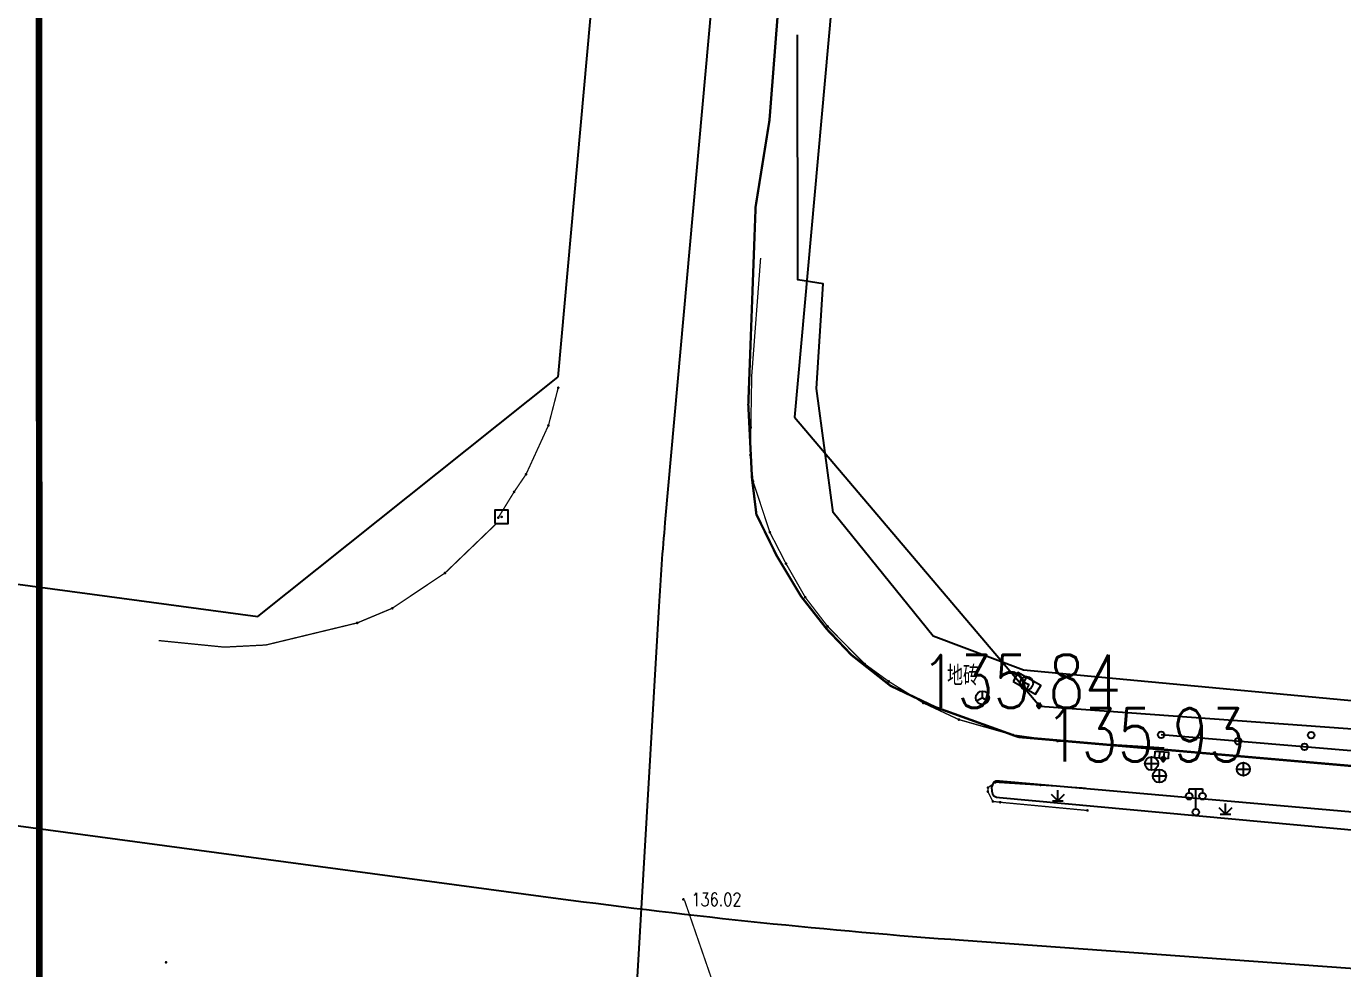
# Model space of a CAD drawing. Extents: x 529262 to 576451, y 2694391 to 2717535.
# Drawn here: x 565671.4 to 565770.4, y 2710154.8 to 2710225.7 of the extents above; entities that cross this region are included whole.
import ezdxf
from ezdxf.enums import TextEntityAlignment as Align
from ezdxf.xclip import XClip

# ---------------------------------------------------------------- set-up
doc = ezdxf.new("R2010")
doc.units = 0
doc.header["$XCLIPFRAME"] = 0
doc.layers.add('ASSIST', color=7, linetype='Continuous', plot=False)
for name, color, linetype in [('DLDW', 8, 'Continuous'), ('DLSS', 4, 'Continuous'), ('GCD', 8, 'Continuous'), ('GXYZ', 8, 'Continuous'), ('JMD', 8, 'Continuous'), ('KZD', 8, 'Continuous'), ('PP-COM', 7, 'Continuous'), ('RD-中线', 40, 'Continuous'), ('RD-红线', 7, 'Continuous'), ('ZBTZ', 8, 'Continuous'), ('污水管径标注_W10-', 202, 'Continuous')]:
    doc.layers.add(name, color=color, linetype=linetype)
doc.styles.add('HZ', font='rs.shx', dxfattribs={"width": 0.8, "bigfont": 'hztxt.shx'})
doc.linetypes.add('1161', pattern='A,0,[149,AAA.SHX,S=0.15,R=0,X=0,Y=0],-1.6', length=1.6)

# ---------------------------------------------------------------- blocks, each defined once
blk = doc.blocks.new('A$C19FD0107')
at = {"layer": 'RD-中线', "color": 8, "linetype": 'Continuous', "flags": 128}
for points in [[(-5107.95, 16504.072), (-5219.445, 16202.024, 0.04717), (-5233.929, 16147.435), (-5260.684, 15986.838, 0.018836), (-5263.555, 15964.426), (-5278.552, 15797.763, 0.007917), (-5279.02, 15791.447), (-5281.364, 15751.134, 0.020425), (-5281.645, 15734.803), (-5276.767, 15528.252), (-5282.013, 15387.424), (-5280.484, 15295.546, 0.000055), (-5280.482, 15295.436), (-5280.162, 15276.46)], [(-6335.343, 15847.558, -0.022733), (-6280.834, 15846.024), (-5863.737, 15815.18, 0.013451), (-5702.529, 15807.612), (-5575.299, 15805.065, -0.027271), (-5520.949, 15801.006, -0.00117), (-5519.093, 15800.761), (-5286.592, 15769.477, 0.015336), (-5256.09, 15766.322), (-4915.644, 15741.627)], [(-4490.734, 14139.438, 0), (-4490.29, 14139.417)], [(-3818.251, 14086.168, 0), (-3817.74, 14086.169)]]:
    blk.add_lwpolyline(points, format="xyb", dxfattribs=at)
at = {"layer": 'RD-红线', "color": 8, "linetype": 'Continuous', "flags": 128}
for points in [[(-5257.198, 15934.643), (-5268.802, 15805.692)], [(-5275.673, 15930.18), (-5286.603, 15808.709)]]:
    blk.add_lwpolyline(points, dxfattribs=at)
blk.add_lwpolyline([(-5519.698, 15818.994, -0.000519), (-5518.632, 15818.857, -0.00117), (-5516.693, 15818.6), (-5321.665, 15792.359), (-5309.19, 15790.68)], format="xyb", dxfattribs=at)
at = {"layer": 'RD-红线', "color": 8, "linetype": 'Continuous'}
for points in [[(-5309.19, 15790.68), (-5286.603, 15808.709, 0.427162)], [(-5268.802, 15805.692), (-5250.33, 15783.951, 0.4193)]]:
    blk.add_lwpolyline(points, format="xyb", dxfattribs=at)
at = {"layer": 'RD-红线', "color": 8, "flags": 128}
blk.add_lwpolyline([(-5250.33, 15783.951), (-4657.051, 15740.917)], dxfattribs=at)
blk = doc.blocks.new('GC200')
at = {"linetype": 'Continuous', "const_width": 0.2, "flags": 128}
blk.add_lwpolyline([(-0.1, 0, 1), (0.1, 0, 1)], format="xyb", close=True, dxfattribs=at)
blk = doc.blocks.new('gc261')
blk.add_lwpolyline([(-1, -1), (1, -1), (1, 1), (-1, 1)], close=True)
blk.add_point((0, 0))

msp = doc.modelspace()

# ---------------------------------------------------------------- linework, layer by layer
at = {"const_width": 0.5}
msp.add_lwpolyline([(565672.321, 2710278.301), (565672.585, 2709559.658), (565998.518, 2709559.806), (565998.431, 2709633.053), (566244.06, 2709633.048), (566244.009, 2710277.359), (565672.321, 2710278.301)], dxfattribs=at)
at = {"layer": 'ASSIST', "color": 8, "linetype": 'Continuous', "flags": 128}
msp.add_lwpolyline([(565869.669, 2710162.888), (565756.786, 2710172.388)], dxfattribs=at)
msp.add_lwpolyline([(565869.669, 2710162.888), (565756.786, 2710172.388)], dxfattribs=at)
at = {"layer": 'DLDW', "color": 8}
for p, q in [((565758.895, 2710168.01, 140.396), (565758.895, 2710168.31, 140.396)), ((565758.895, 2710168.31, 140.396), (565759.895, 2710168.31, 140.396)), ((565759.395, 2710166.81, 140.396), (565759.395, 2710168.31, 140.396)), ((565759.895, 2710168.31, 140.396), (565759.895, 2710168.01, 140.396))]:
    msp.add_line(p, q, dxfattribs=at)
for centre in [(565758.895, 2710167.76, 140.396), (565759.895, 2710167.76, 140.396), (565759.395, 2710166.56, 140.396)]:
    msp.add_circle(centre, 0.25, dxfattribs=at)
at = {"layer": 'DLSS', "linetype": 'Continuous', "flags": 128}
for points, const_width, elevation in [([(565728.036, 2710227.994), (565727.308, 2710218.639), (565726.265, 2710212.137), (565725.715, 2710197.24), (565725.992, 2710191.696), (565726.324, 2710188.979), (565727.845, 2710185.88), (565729.677, 2710182.823), (565731.623, 2710180.344), (565733.475, 2710178.401), (565736.429, 2710176.071), (565739.76, 2710174.484), (565746.029, 2710172.225), (565779.953, 2710169.274), (565781.952, 2710169.069), (565841.374, 2710162.581), (565985.457, 2710152.021), (565985.745, 2710157.864)], 0.175, 135.402), ([(565726.643, 2710208.283), (565725.973, 2710199.442), (565725.904, 2710195.518), (565725.875, 2710193.453), (565726.073, 2710191.463), (565727.336, 2710187.634), (565728.549, 2710185.278), (565729.995, 2710182.749), (565731.682, 2710180.546), (565734.47, 2710177.726), (565736.283, 2710176.407), (565738.881, 2710174.789), (565741.562, 2710173.534), (565745.623, 2710172.381), (565748.992, 2710171.914), (565757.013, 2710171.409)], 0.1, 24.55), ([(565751.109, 2710168.381), (565744.305, 2710168.816), (565743.75, 2710168.409), (565743.738, 2710168.114), (565744.119, 2710167.374), (565744.669, 2710167.31), (565751.232, 2710166.694)], 0.1, 24.55)]:
    msp.add_lwpolyline(points, dxfattribs=dict(at, const_width=const_width, elevation=elevation))
at = {"layer": 'DLSS', "linetype": 'Continuous', "const_width": 0.1, "flags": 128}
for points in [[(565726.643, 2710208.283), (565725.973, 2710199.442), (565725.904, 2710195.518), (565725.875, 2710193.453), (565726.073, 2710191.463), (565727.336, 2710187.634), (565728.549, 2710185.278), (565729.995, 2710182.749), (565731.682, 2710180.546), (565734.47, 2710177.726), (565736.283, 2710176.407), (565738.881, 2710174.789), (565741.562, 2710173.534), (565745.623, 2710172.381), (565748.992, 2710171.914)], [(565706.898, 2710188.731), (565708.094, 2710190.675), (565708.992, 2710191.999), (565710.677, 2710195.681), (565711.41, 2710198.508)], [(565681.344, 2710179.481), (565686.277, 2710178.988), (565689.413, 2710179.148), (565696.289, 2710180.81), (565698.926, 2710181.914), (565702.895, 2710184.57), (565706.742, 2710188.27)], [(565751.109, 2710168.381), (565744.305, 2710168.816), (565743.75, 2710168.409), (565743.738, 2710168.114), (565744.119, 2710167.374), (565744.669, 2710167.31), (565751.232, 2710166.694)]]:
    msp.add_lwpolyline(points, dxfattribs=at)
at = {"layer": 'GXYZ', "color": 8}
for p, q in [((565746.65, 2710176.767), (565746.459, 2710176.355)), ((565746.459, 2710176.355), (565746.841, 2710176.178)), ((565743.331, 2710175.176, 136.111), (565743.331, 2710175.676, 136.111)), ((565746.65, 2710175.767), (565746.841, 2710176.178)), ((565743.331, 2710175.176, 136.111), (565742.898, 2710174.926, 136.111)), ((565743.331, 2710175.176, 136.111), (565743.764, 2710174.926, 136.111)), ((565756.062, 2710169.725, 135.827), (565756.062, 2710170.725, 135.827)), ((565756.306, 2710170.646, -271.549), (565756.334, 2710171.145, -271.549)), ((565757.304, 2710170.589, -271.549), (565756.306, 2710170.646, -271.549)), ((565756.334, 2710171.145, -271.549), (565757.332, 2710171.088, -271.549)), ((565756.669, 2710171.126, -271.549), (565756.64, 2710170.627, -271.549)), ((565756.998, 2710171.108, -271.549), (565756.97, 2710170.608, -271.549)), ((565757.332, 2710171.088, -271.549), (565757.304, 2710170.589, -271.549)), ((565755.562, 2710170.225, 135.827), (565756.562, 2710170.225, 135.827)), ((565756.648, 2710168.789, 135.915), (565756.648, 2710169.789, 135.915)), ((565762.468, 2710169.799, 135.801), (565763.468, 2710169.799, 135.801)), ((565762.968, 2710169.299, 135.801), (565762.968, 2710170.299, 135.801)), ((565756.148, 2710169.289, 135.915), (565757.148, 2710169.289, 135.915))]:
    msp.add_line(p, q, dxfattribs=at)
at = {"layer": 'GXYZ', "color": 8, "linetype": 'Continuous', "elevation": 136.194, "flags": 128}
msp.add_lwpolyline([(565745.644, 2710176.403), (565747.323, 2710175.452), (565747.732, 2710176.094), (565745.99, 2710177.076)], close=True, dxfattribs=at)
at = {"layer": 'GXYZ', "color": 8}
for centre in [(565746.65, 2710176.267), (565743.331, 2710175.176, 136.111), (565756.062, 2710170.225, 135.827), (565756.648, 2710169.289, 135.915), (565762.968, 2710169.799, 135.801)]:
    msp.add_circle(centre, 0.5, dxfattribs=at)
at = {"layer": 'GXYZ', "color": 8, "linetype": 'Continuous'}
msp.add_circle((565768.072, 2710172.366, 136.05), 0.25, dxfattribs=at)
at = {"layer": 'ZBTZ'}
for p, q in [((565748.513, 2710167.917), (565749.013, 2710167.417)), ((565749.013, 2710167.417), (565749.013, 2710168.217)), ((565749.013, 2710167.417), (565749.513, 2710167.917)), ((565748.613, 2710167.417), (565749.413, 2710167.417)), ((565761.127, 2710166.909, 135.463), (565761.627, 2710166.409, 135.463)), ((565761.627, 2710166.409, 135.463), (565761.627, 2710167.209, 135.463)), ((565761.627, 2710166.409, 135.463), (565762.127, 2710166.909, 135.463)), ((565761.227, 2710166.409, 135.463), (565762.027, 2710166.409, 135.463))]:
    msp.add_line(p, q, dxfattribs=at)
at = {"layer": 'ZBTZ', "linetype": '1161', "elevation": 135.606, "flags": 128}
msp.add_lwpolyline([(565869.669, 2710165.66), (565821.084, 2710169.541), (565780.204, 2710174.095), (565746.427, 2710177.257), (565739.615, 2710179.804), (565732.106, 2710189.122), (565730.85, 2710198.452), (565731.338, 2710206.329), (565729.433, 2710206.625), (565729.405, 2710225.085)], dxfattribs=at)
at = {"layer": 'ZBTZ', "linetype": 'Continuous', "elevation": 135.463, "flags": 128}
msp.add_lwpolyline([(565869.669, 2710157.107), (565842.391, 2710159.082), (565801.769, 2710163.883), (565744.61, 2710168.91), (565744.353, 2710168.9), (565744.166, 2710168.808), (565744.013, 2710168.445), (565744.03, 2710168.142), (565744.085, 2710167.945), (565744.187, 2710167.794), (565744.391, 2710167.702), (565744.626, 2710167.671), (565801.698, 2710162.435), (565842.824, 2710157.486), (565869.669, 2710155.532)], dxfattribs=at)
at = {"layer": 'ZBTZ', "linetype": 'Continuous'}
for centre in [(565756.786, 2710172.388), (565762.58, 2710171.9), (565767.563, 2710171.481)]:
    msp.add_circle(centre, 0.25, dxfattribs=at)
at = {"layer": '污水管径标注_W10-', "color": 0, "const_width": 0.1}
msp.add_lwpolyline([(565720.917, 2710159.925), (565725.654, 2710146.191), (565728.478, 2710141.505), (565734.827, 2710130.971), (565740.007, 2710125.272), (565753.417, 2710110.518), (565747.315, 2710104.971), (565746.238, 2710092.855), (565743.827, 2710085.338), (565742.478, 2710073.595), (565742.036, 2710067.846), (565742.593, 2710054.105), (565743.538, 2710030.791), (565749.827, 2710019.197), (565749.976, 2710015.235), (565750.732, 2709995.249), (565751.157, 2709983.993), (565750.888, 2709975.262), (565750.712, 2709969.523), (565750.805, 2709955.265), (565750.877, 2709944.031)], dxfattribs=at)

# ---------------------------------------------------------------- block references
at = {"layer": 'GCD', "linetype": 'Continuous', "xscale": 0.5, "yscale": 0.5, "zscale": 0.5}
for p in [(565711.41, 2710198.508, 111.059), (565710.677, 2710195.681, 111.097), (565725.904, 2710195.518, 111.154), (565725.875, 2710193.453, 111.167), (565708.992, 2710191.999, 111.122), (565726.073, 2710191.463, 111.185), (565708.094, 2710190.675, 111.123), (565706.898, 2710188.731, 111.171), (565707.153, 2710188.793, 111.217), (565727.336, 2710187.634, 111.215), (565728.549, 2710185.278, 111.246), (565702.895, 2710184.57, 111.253), (565729.995, 2710182.749, 111.263), (565698.926, 2710181.914, 111.286), (565696.289, 2710180.81, 111.354), (565731.682, 2710180.546, 111.255), (565734.47, 2710177.726, 111.231), (565736.283, 2710176.407, 111.291), (565738.881, 2710174.789, 111.307), (565741.562, 2710173.534, 111.349), (565745.623, 2710172.381, 111.384), (565748.992, 2710171.914, 111.332), (565743.75, 2710168.409, 111.437), (565744.305, 2710168.816, 111.376), (565747.701, 2710168.613, 111.382), (565743.738, 2710168.114, 111.435), (565744.119, 2710167.374, 111.427), (565744.669, 2710167.31, 111.45), (565751.232, 2710166.694, 111.425), (565681.904, 2710155.262, 111.614)]:
    msp.add_blockref('GC200', p, dxfattribs=at)
at = {"layer": 'GCD', "linetype": 'Continuous'}
ref = msp.add_blockref('GC200', (565736.283, 2710176.407, 135.841), dxfattribs=dict(at, xscale=0.5, yscale=0.5, zscale=0.5))
ref.add_attrib('height', '135.84', dxfattribs={"linetype": 'Continuous', "height": 4, "style": 'HZ', "width": 0.8}).set_placement((565738.683, 2710176.407, 135.841), align=Align.MIDDLE_LEFT)
ref = msp.add_blockref('GC200', (565745.623, 2710172.381, 135.934), dxfattribs=dict(at, xscale=0.5, yscale=0.5, zscale=0.5))
ref.add_attrib('height', '135.93', dxfattribs={"linetype": 'Continuous', "height": 4, "style": 'HZ', "width": 0.8}).set_placement((565748.023, 2710172.381, 135.934), align=Align.MIDDLE_LEFT)
ref = msp.add_blockref('GC200', (565720.832, 2710159.999, 136.02), dxfattribs=dict(at, xscale=0.5, yscale=0.5, zscale=0.5))
ref.add_attrib('height', '136.02', dxfattribs={"linetype": 'Continuous', "height": 1, "style": 'HZ', "width": 0.8}).set_placement((565721.432, 2710159.999, 136.02), align=Align.MIDDLE_LEFT)
at = {"layer": 'KZD', "linetype": 'Continuous', "xscale": 0.5, "yscale": 0.5}
msp.add_blockref('gc261', (565707.153, 2710188.793, 111.217), dxfattribs=at)
at = {"layer": 'PP-COM'}
ref = msp.add_blockref('A$C19FD0107', (570997.993, 2694390.603), dxfattribs=at)
XClip(ref).set_block_clipping_path([(-9366.4383134884, 14428.6043910822), (-3328.4480743363, 17452.7484863754)])

# ---------------------------------------------------------------- texts
at = {"layer": 'JMD', "linetype": 'Continuous', "style": 'HZ', "width": 0.8}
msp.add_text('地砖', height=1.5, rotation=0.00008, dxfattribs=at).set_placement((565741.875, 2710176.92), align=Align.MIDDLE)

doc.saveas('drawing.dxf')
